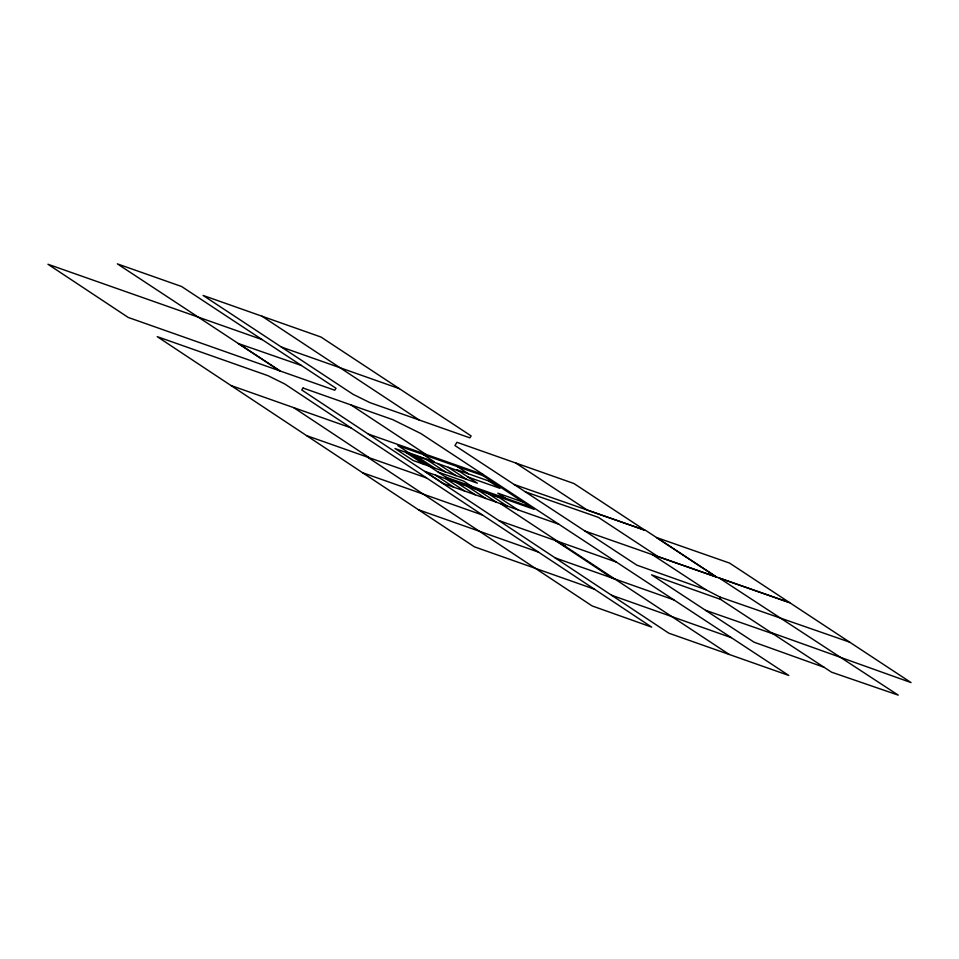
<?xml version="1.0" encoding="UTF-8"?>
<svg xmlns="http://www.w3.org/2000/svg" width="959" height="959" viewBox="0 0 959 959"><rect width="100%" height="100%" fill="white"/><g stroke="black" fill="none" stroke-linecap="round" stroke-linejoin="round"><path stroke-width="1.44" d="M301.414 365.475L238.383 343.55L279.944 370.917L117.358 263.869L181.563 286.489L336.034 388.299L334.739 390.229L128.23 317.453L47.95 264.252L262.155 339.606M652.288 554.614L705.752 589.677L720.197 597.145L849.674 642.158L911.05 682.58L771.168 632.58M705.572 610.32L773.23 633.911M399.352 388.659L281.359 347.026L203.068 295.432L320.917 337.005L471.121 435.913L469.862 437.843L369.874 402.612L353.02 394.281L281.359 347.026M514.216 484.523L646.042 530.627L716.661 577.126L658.054 556.616L598.308 517.333L525.292 491.811M585.062 531.106L789.701 602.672L849.674 642.158M611.542 595.239L731.357 637.675M230.927 385.494L350.922 427.834M368.292 434.055L483.384 474.633M408.846 452.804L434.259 461.77L423.327 454.578M493.777 482.761L456.999 469.79L477.33 483.156L413.401 460.608L394.988 448.512L458.917 471.049M468.052 477.055L500.011 488.335L488.958 481.07M438.299 472.176L463.724 481.142L471.349 486.165M523.23 502.132L497.817 493.166L505.441 498.189M445.935 477.198L530.866 507.155M442.495 483.216L558.869 524.261M306.604 435.638L426.599 477.966M498.872 520.569L616.361 562.07M362.562 472.715L482.557 515.055M614.383 578.828L611.83 577.929L555.441 540.552L565.307 546.426L557.575 541.308M555.177 557.898L673.865 599.866M418.496 509.78L538.49 552.12M594.424 589.186L474.429 546.846L157.24 336.657L267.981 375.688L284.847 384.032L651.676 627.126L592.111 605.932L367.345 457.059M705.752 589.677L636.824 565.139L454.95 445.551L456.963 442.291L573.95 483.528L645.023 530.267L587.292 510.08L515.69 462.981M716.661 577.126L656.531 537.531L729.571 563.077L789.701 602.672L719.19 578.001L898.235 695.131L831.549 672.175L720.533 599.375L651.557 574.825L754.026 642.182L824.165 667.32M419.179 419.982L261.987 316.218M457.419 466.601L468.352 473.794M517.836 509.792L499.423 497.685L424.849 471.384L443.25 483.492M448.261 467.297L466.673 479.404M488.766 493.933L507.179 506.04M729.272 654.47L500.682 503.739M437.604 463.533L456.016 475.64M478.109 490.169L496.522 502.276M426.959 459.781L445.372 471.888M467.465 486.417L485.865 498.524M416.302 456.016L434.715 468.124M456.808 482.653L475.22 494.76M405.645 452.264L424.058 464.372M446.151 478.901L464.564 491.008M435.494 475.137L453.907 487.244M350.982 404.938L425.856 454.338M293.694 407.635L369.371 457.779M720.197 597.145L720.533 599.375M303.056 388.035L301.761 389.965L668.783 633.168L788.801 675.448L420.905 433.552L392.782 419.658L303.056 388.035M482.833 475.568L397.901 445.611L449.232 479.368L534.163 509.325L482.833 475.568"/></g></svg>
